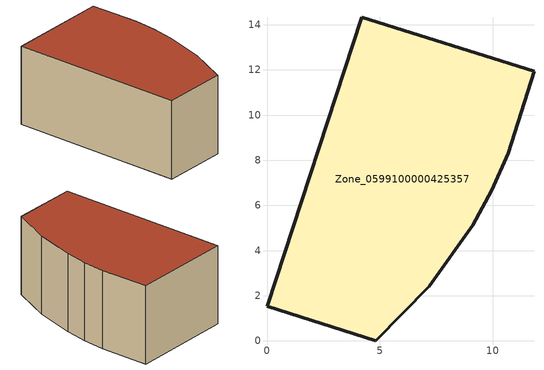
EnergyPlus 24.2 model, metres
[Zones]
Zone_0599100000425357
 floor ground (C_G): 9.1,5.12 7.17,2.42 4.83,0 0,1.53 4.2,14.33 11.82,11.94 10.67,8.3 9.96,6.68 z0
 wall outside (C_F): 7.17,2.42 9.1,5.12 9.96,6.68 10.67,8.3 11.82,11.94 4.2,14.33 0,1.53 4.83,0 7.17,2.42 z0:6.05
 roof outside (C_R): 11.82,11.94 4.2,14.33 0,1.53 4.83,0 7.17,2.42 9.1,5.12 9.96,6.68 10.67,8.3 z6.05
[BUILDING]
Pand.0599100000425357: North Axis=0; Terrain=City; Loads Convergence Tolerance Value=0.04; Temperature Convergence Tolerance Value=0.4; Solar Distribution=FullExterior; Maximum Number of Warmup Days=25; Minimum Number of Warmup Days=1
[Site:Location]
Rotterdam.The.Hague.AP_ZH_NLD Design_Conditions: Latitude=51.96; Longitude=4.45; Time Zone=1; Elevation=-4.5
[SITE:GROUNDTEMPERATURE:BUILDINGSURFACE]
18, 18, 18, 18, 18, 18, 18, 18, 18, 18, 18, 18
[MATERIAL] Thermal Absorptance=0.9; Solar Absorptance=0.7; Visible Absorptance=0.7
Name | Roughness | Thickness | Conductivity | Density | Specific Heat
G.TC.2006-2014 | MediumSmooth | 0.15 | 0.06 | 540 | 1210
F.TC.2006-2014 | Rough | 0.3 | 0.12 | 1920 | 840
R.TC.2006-2014 | MediumRough | 0.2 | 0.08 | 1500 | 1000
[CONSTRUCTION]
C_G: G.TC.2006-2014
C_F: F.TC.2006-2014
C_R: R.TC.2006-2014
[ZONE]
Zone_0599100000425357: Type=1; Multiplier=1; Ceiling Height=Autocalculate; Volume=Autocalculate; Floor Area=autocalculate; Part of Total Floor Area=Yes
[ZONEINFILTRATION:DESIGNFLOWRATE]
Infil_Zone_0599100000425357: Zone or ZoneList or Space or SpaceList=Zone_0599100000425357; Schedule=AlwaysOn; Design Flow Rate Calculation Method=Flow/Area; Flow Rate per Floor Area=0.0015; Constant Term Coefficient=1; Temperature Term Coefficient=0; Velocity Term Coefficient=0; Velocity Squared Term Coefficient=0
[HVACTEMPLATE:ZONE:IDEALLOADSAIRSYSTEM]
Zone_0599100000425357: Maximum Heating Supply Air Temperature=50; Minimum Cooling Supply Air Temperature=13; Maximum Heating Supply Air Humidity Ratio=0.0156; Minimum Cooling Supply Air Humidity Ratio=0.0077; Heating Limit=NoLimit; Cooling Limit=NoLimit; Dehumidification Control Type=ConstantSensibleHeatRatio; Cooling Sensible Heat Ratio=0.7; Dehumidification Setpoint=60; Humidification Control Type=None; Humidification Setpoint=30; Outdoor Air Method=None; Outdoor Air Flow Rate per Person=0.00944; Outdoor Air Flow Rate per Zone Floor Area=0; Outdoor Air Flow Rate per Zone=0; Demand Controlled Ventilation Type=None; Outdoor Air Economizer Type=NoEconomizer; Heat Recovery Type=None; Sensible Heat Recovery Effectiveness=0.7; Latent Heat Recovery Effectiveness=0.65
[ZONECONTROL:THERMOSTAT]
ThermostatControl_Zone_0599100000425357: Zone or ZoneList=Zone_0599100000425357; Control Type Schedule=DualSetpointControlType; Control 1=Thermostat_Zone_0599100000425357; Temperature Difference Between Cutout And Setpoint=0
[THERMOSTATSETPOINT:DUALSETPOINT]
Thermostat_Zone_0599100000425357: Heating Setpoint Temperature Schedule=HeatingSetpoint_Zone_0599100000425357; Cooling Setpoint Temperature Schedule=CoolingSetpoint_Zone_0599100000425357
[SCHEDULE:COMPACT]
HeatingSetpoint_Zone_0599100000425357: Through: 12/31, For: AllDays, Until: 24:00, 21
CoolingSetpoint_Zone_0599100000425357: Through: 12/31, For: AllDays, Until: 24:00, 24
DualSetpointControlType: Through: 12/31, For: AllDays, Until: 24:00, 4
AlwaysOn: Through: 12/31, For: AllDays, Until: 24:00, 1
